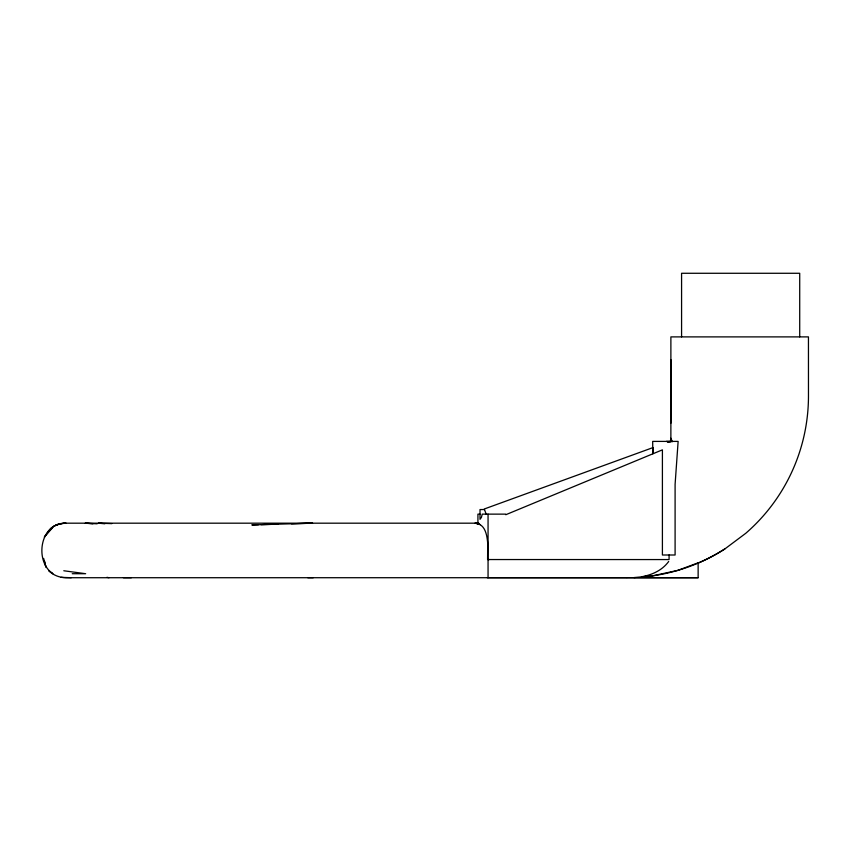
<?xml version="1.0" encoding="UTF-8"?>
<svg xmlns="http://www.w3.org/2000/svg" width="851" height="851" viewBox="0 0 851 851"><rect width="100%" height="100%" fill="white"/><g stroke="black" fill="none" stroke-linecap="round" stroke-linejoin="round"><path stroke-width="1.28" d="M670.875 441.882L670.886 438.244L672.322 441.701M653.132 448.775L652.802 453.828L652.685 441.403L678.13 441.403L675.098 484.336L675.098 555.001L662.408 555.001L662.408 449.849L505.813 514.717L505.568 514.132L482.23 514.132L481.421 517.397L480.017 519.301L480.017 509.547L484.485 509.547M48.401 531.79C51.56 525.844 58.815 523.61 65.133 523.184L478.73 523.184M49.624 530.226C53.145 524.929 60.091 523.503 66.08 523.184C40.008 522.152 34.029 561.213 52.858 573.712L48.89 570.755C53.89 575.904 61.144 578.084 68.197 577.723L698.139 577.712L698.139 562.809L677.907 570.351L652.568 575.861L633.984 577.574M668.695 561.479C662.216 570.372 652.036 574.925 641.473 576.797L652.568 575.861A181.508 181.508 0 0 0 724.967 548.863L745.731 533.322A181.774 181.774 0 0 0 808.471 395.96L808.45 336.89L670.886 336.89L670.875 441.084M653.217 447.509L484.283 508.994L486.144 514.132M667.503 442.307L671.311 440.924M56.443 524.918L61.049 523.62M668.631 442.095L671.003 441.626M487.293 577.723L488.059 577.584M258.438 524.727L251.843 524.918L312.572 523.184L291.446 523.79M261.087 524.652L278.245 524.163M672.194 441.403L666.322 441.403M123.427 577.723L131.352 577.723M307.807 577.723L313.242 577.723M480.017 514.132L477.922 514.132L477.922 523.716C485.761 526.078 487.112 536.375 487.719 543.459L487.58 559.543L669.077 559.564L669.077 555.001M72.25 573.712L85.653 573.712L63.793 570.755M61.144 577.34L71.25 577.723M627.123 577.712L698.139 577.712M626.698 577.723L488.059 577.723L488.059 514.132M488.059 559.543L489.091 559.564M111.896 523.62L98.408 523.184L104.801 523.78M97.152 523.812L85.249 523.184L92.897 523.812M478.826 523.503L475.252 523.184L480.326 524.62M106.939 577.329L108.992 577.723M44.486 561.064L45.943 567.138L43.656 558.426M670.875 359.601L670.886 423.192M799.717 336.89L799.717 273.277L681.577 273.277L681.577 336.89M724.924 548.863A181.774 181.774 0 0 1 697.416 563.373M47.379 533.12L44.326 537.087L51.996 528.269L47.379 533.12M478.677 523.801L475.252 523.184L478.677 523.801"/></g></svg>
